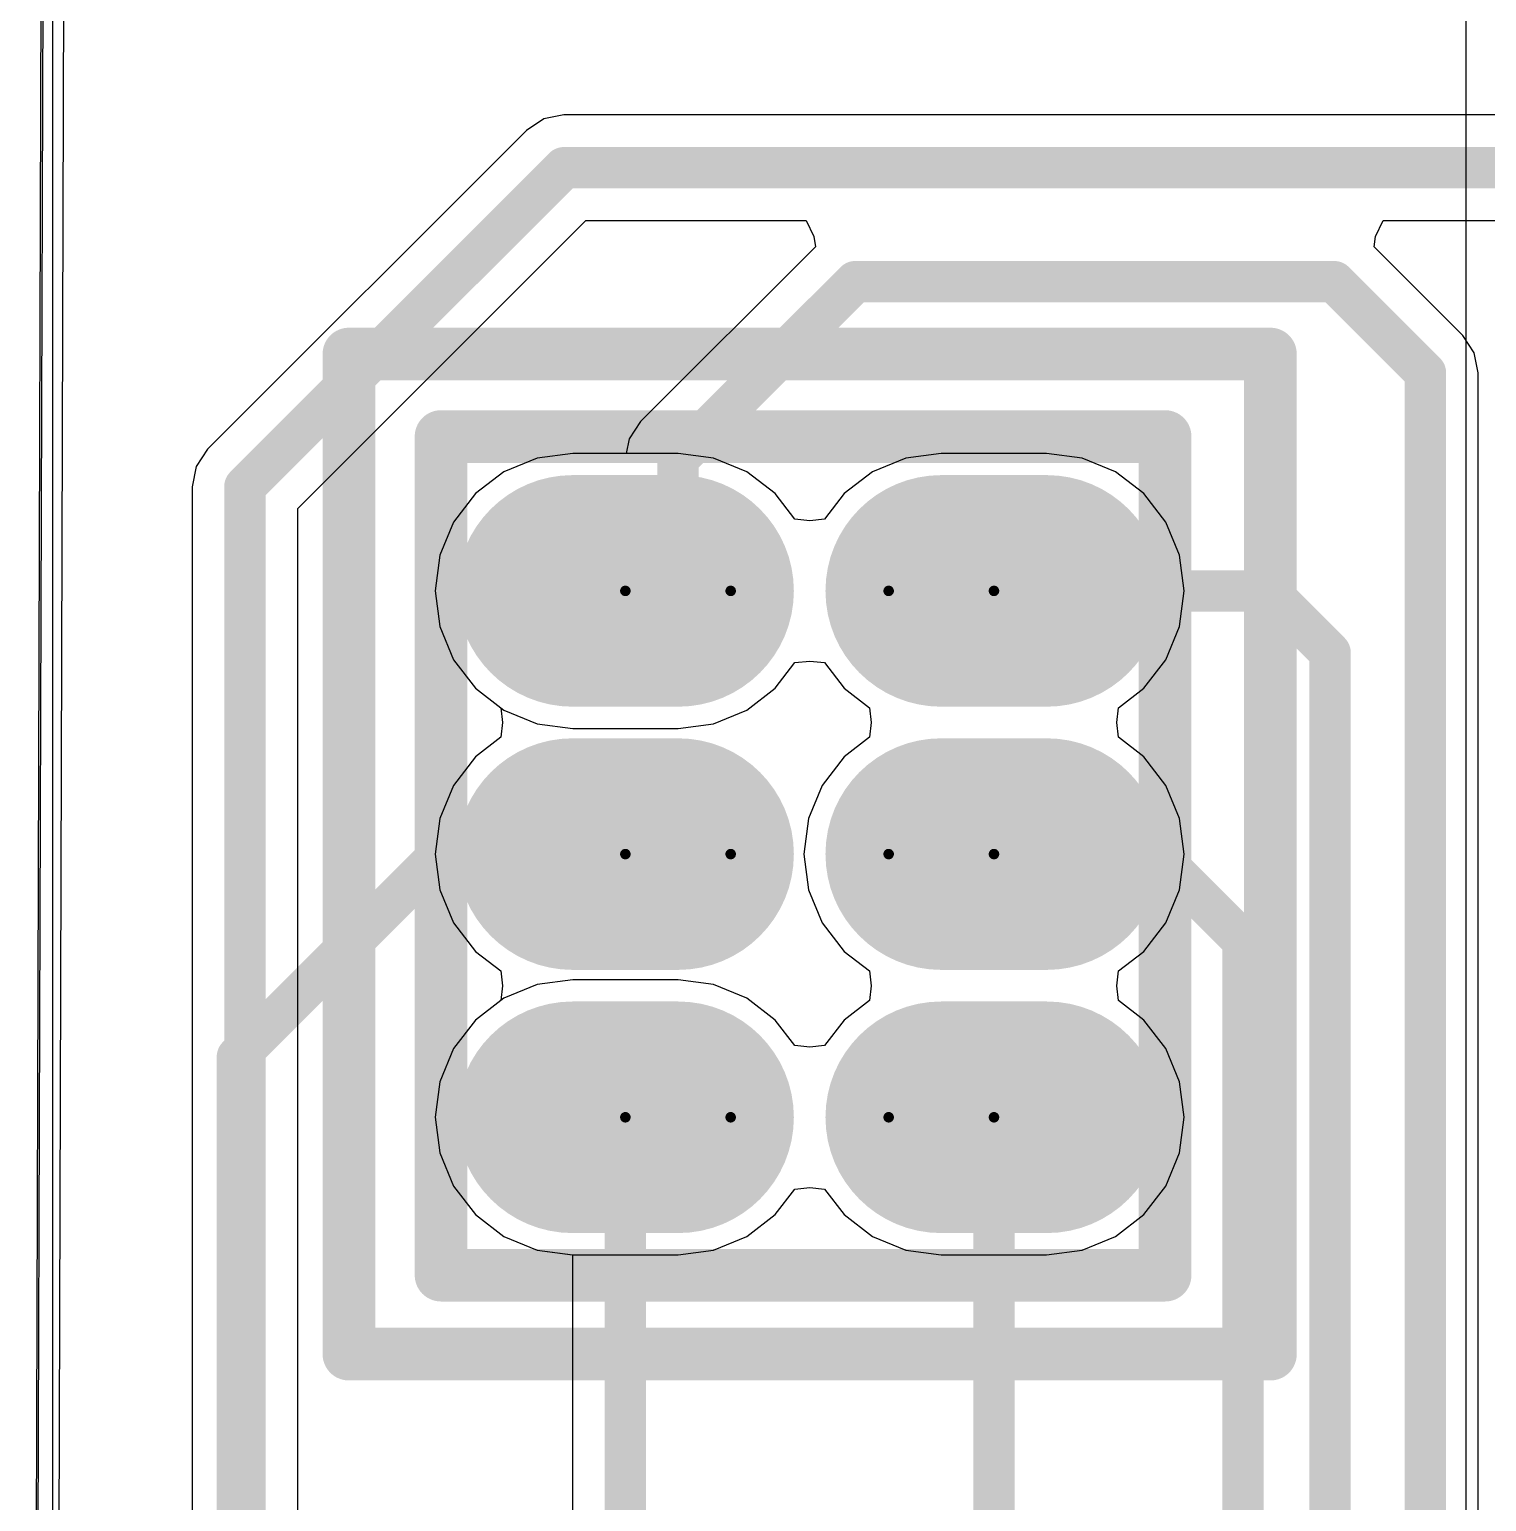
# Model space of a CAD drawing. Header units: inches. Extents: x 0 to 423, y -3 to 110.
# Drawn here: x 32 to 39.02, y 33.09 to 40.2 of the extents above; entities that cross this region are included whole.
import ezdxf

# ---------------------------------------------------------------- set-up
doc = ezdxf.new("R2010")
doc.units = ezdxf.units.IN
for name, color, linetype in [('Bottom Layer', 5, 'Continuous'), ('Bottom Solder', 6, 'Continuous'), ('Drill Drawing', 1, 'Continuous'), ('Mechanical 1', 6, 'Continuous'), ('Mid Layer', 16, 'Continuous'), ('Mid Layer 2', 76, 'Continuous'), ('Multi-Layer', 9, 'Continuous'), ('Pad Holes', 156, 'Continuous'), ('Top Layer', 1, 'Continuous'), ('Top Overlay', 2, 'Continuous'), ('Top Solder', 216, 'Continuous')]:
    doc.layers.add(name, color=color, linetype=linetype)

# ---------------------------------------------------------------- blocks, each defined once
blk = doc.blocks.new('3_2A_1_27_D______S______100')
at = {"layer": 'Bottom Layer'}
h = blk.add_hatch(color=5, dxfattribs=at)
edge = h.paths.add_edge_path()
edge.add_arc((-1.27, 0.635), 0.508, 180, 360)
edge.add_line((-0.762, 0.635), (-0.762, 1.143))
edge.add_arc((-1.27, 1.143), 0.508, 0, 180)
edge.add_line((-1.778, 1.143), (-1.778, 0.635))
h = blk.add_hatch(color=5, dxfattribs=at)
edge = h.paths.add_edge_path()
edge.add_arc((0, 0.635), 0.508, 180, 360)
edge.add_line((0.508, 0.635), (0.508, 1.143))
edge.add_arc((0, 1.143), 0.508, 0, 180)
edge.add_line((-0.508, 1.143), (-0.508, 0.635))
h = blk.add_hatch(color=5, dxfattribs=at)
edge = h.paths.add_edge_path()
edge.add_arc((1.27, 0.635), 0.508, 180, 360)
edge.add_line((1.778, 0.635), (1.778, 1.143))
edge.add_arc((1.27, 1.143), 0.508, 0, 180)
edge.add_line((0.762, 1.143), (0.762, 0.635))
h = blk.add_hatch(color=5, dxfattribs=at)
edge = h.paths.add_edge_path()
edge.add_arc((-1.27, -1.143), 0.508, 180, 360)
edge.add_line((-0.762, -1.143), (-0.762, -0.635))
edge.add_arc((-1.27, -0.635), 0.508, 0, 180)
edge.add_line((-1.778, -0.635), (-1.778, -1.143))
h = blk.add_hatch(color=5, dxfattribs=at)
edge = h.paths.add_edge_path()
edge.add_arc((0, -1.143), 0.508, 180, 360)
edge.add_line((0.508, -1.143), (0.508, -0.635))
edge.add_arc((0, -0.635), 0.508, 0, 180)
edge.add_line((-0.508, -0.635), (-0.508, -1.143))
h = blk.add_hatch(color=5, dxfattribs=at)
edge = h.paths.add_edge_path()
edge.add_arc((1.27, -1.143), 0.508, 180, 360)
edge.add_line((1.778, -1.143), (1.778, -0.635))
edge.add_arc((1.27, -0.635), 0.508, 0, 180)
edge.add_line((0.762, -0.635), (0.762, -1.143))
at = {"layer": 'Bottom Solder'}
h = blk.add_hatch(color=6, dxfattribs=at)
edge = h.paths.add_edge_path()
edge.add_arc((-1.27, 0.635), 0.5588, 180, 360)
edge.add_line((-0.7112, 0.635), (-0.7112, 1.143))
edge.add_arc((-1.27, 1.143), 0.5588, 0, 180)
edge.add_line((-1.8288, 1.143), (-1.8288, 0.635))
h = blk.add_hatch(color=6, dxfattribs=at)
edge = h.paths.add_edge_path()
edge.add_arc((0, 0.635), 0.5588, 180, 360)
edge.add_line((0.5588, 0.635), (0.5588, 1.143))
edge.add_arc((0, 1.143), 0.5588, 0, 180)
edge.add_line((-0.5588, 1.143), (-0.5588, 0.635))
h = blk.add_hatch(color=6, dxfattribs=at)
edge = h.paths.add_edge_path()
edge.add_arc((1.27, 0.635), 0.5588, 180, 360)
edge.add_line((1.8288, 0.635), (1.8288, 1.143))
edge.add_arc((1.27, 1.143), 0.5588, 0, 180)
edge.add_line((0.7112, 1.143), (0.7112, 0.635))
h = blk.add_hatch(color=6, dxfattribs=at)
edge = h.paths.add_edge_path()
edge.add_arc((-1.27, -1.143), 0.5588, 180, 360)
edge.add_line((-0.7112, -1.143), (-0.7112, -0.635))
edge.add_arc((-1.27, -0.635), 0.5588, 0, 180)
edge.add_line((-1.8288, -0.635), (-1.8288, -1.143))
h = blk.add_hatch(color=6, dxfattribs=at)
edge = h.paths.add_edge_path()
edge.add_arc((0, -1.143), 0.5588, 180, 360)
edge.add_line((0.5588, -1.143), (0.5588, -0.635))
edge.add_arc((0, -0.635), 0.5588, 0, 180)
edge.add_line((-0.5588, -0.635), (-0.5588, -1.143))
h = blk.add_hatch(color=6, dxfattribs=at)
edge = h.paths.add_edge_path()
edge.add_arc((1.27, -1.143), 0.5588, 180, 360)
edge.add_line((1.8288, -1.143), (1.8288, -0.635))
edge.add_arc((1.27, -0.635), 0.5588, 0, 180)
edge.add_line((0.7112, -0.635), (0.7112, -1.143))
at = {"layer": 'Mid Layer'}
h = blk.add_hatch(color=16, dxfattribs=at)
edge = h.paths.add_edge_path()
edge.add_arc((-1.27, 0.635), 0.508, 180, 360)
edge.add_line((-0.762, 0.635), (-0.762, 1.143))
edge.add_arc((-1.27, 1.143), 0.508, 0, 180)
edge.add_line((-1.778, 1.143), (-1.778, 0.635))
h = blk.add_hatch(color=16, dxfattribs=at)
edge = h.paths.add_edge_path()
edge.add_arc((0, 0.635), 0.508, 180, 360)
edge.add_line((0.508, 0.635), (0.508, 1.143))
edge.add_arc((0, 1.143), 0.508, 0, 180)
edge.add_line((-0.508, 1.143), (-0.508, 0.635))
h = blk.add_hatch(color=16, dxfattribs=at)
edge = h.paths.add_edge_path()
edge.add_arc((1.27, 0.635), 0.508, 180, 360)
edge.add_line((1.778, 0.635), (1.778, 1.143))
edge.add_arc((1.27, 1.143), 0.508, 0, 180)
edge.add_line((0.762, 1.143), (0.762, 0.635))
h = blk.add_hatch(color=16, dxfattribs=at)
edge = h.paths.add_edge_path()
edge.add_arc((-1.27, -1.143), 0.508, 180, 360)
edge.add_line((-0.762, -1.143), (-0.762, -0.635))
edge.add_arc((-1.27, -0.635), 0.508, 0, 180)
edge.add_line((-1.778, -0.635), (-1.778, -1.143))
h = blk.add_hatch(color=16, dxfattribs=at)
edge = h.paths.add_edge_path()
edge.add_arc((0, -1.143), 0.508, 180, 360)
edge.add_line((0.508, -1.143), (0.508, -0.635))
edge.add_arc((0, -0.635), 0.508, 0, 180)
edge.add_line((-0.508, -0.635), (-0.508, -1.143))
h = blk.add_hatch(color=16, dxfattribs=at)
edge = h.paths.add_edge_path()
edge.add_arc((1.27, -1.143), 0.508, 180, 360)
edge.add_line((1.778, -1.143), (1.778, -0.635))
edge.add_arc((1.27, -0.635), 0.508, 0, 180)
edge.add_line((0.762, -0.635), (0.762, -1.143))
at = {"layer": 'Mid Layer 2'}
h = blk.add_hatch(color=76, dxfattribs=at)
edge = h.paths.add_edge_path()
edge.add_arc((-1.27, 0.635), 0.508, 180, 360)
edge.add_line((-0.762, 0.635), (-0.762, 1.143))
edge.add_arc((-1.27, 1.143), 0.508, 0, 180)
edge.add_line((-1.778, 1.143), (-1.778, 0.635))
h = blk.add_hatch(color=76, dxfattribs=at)
edge = h.paths.add_edge_path()
edge.add_arc((0, 0.635), 0.508, 180, 360)
edge.add_line((0.508, 0.635), (0.508, 1.143))
edge.add_arc((0, 1.143), 0.508, 0, 180)
edge.add_line((-0.508, 1.143), (-0.508, 0.635))
h = blk.add_hatch(color=76, dxfattribs=at)
edge = h.paths.add_edge_path()
edge.add_arc((1.27, 0.635), 0.508, 180, 360)
edge.add_line((1.778, 0.635), (1.778, 1.143))
edge.add_arc((1.27, 1.143), 0.508, 0, 180)
edge.add_line((0.762, 1.143), (0.762, 0.635))
h = blk.add_hatch(color=76, dxfattribs=at)
edge = h.paths.add_edge_path()
edge.add_arc((-1.27, -1.143), 0.508, 180, 360)
edge.add_line((-0.762, -1.143), (-0.762, -0.635))
edge.add_arc((-1.27, -0.635), 0.508, 0, 180)
edge.add_line((-1.778, -0.635), (-1.778, -1.143))
h = blk.add_hatch(color=76, dxfattribs=at)
edge = h.paths.add_edge_path()
edge.add_arc((0, -1.143), 0.508, 180, 360)
edge.add_line((0.508, -1.143), (0.508, -0.635))
edge.add_arc((0, -0.635), 0.508, 0, 180)
edge.add_line((-0.508, -0.635), (-0.508, -1.143))
h = blk.add_hatch(color=76, dxfattribs=at)
edge = h.paths.add_edge_path()
edge.add_arc((1.27, -1.143), 0.508, 180, 360)
edge.add_line((1.778, -1.143), (1.778, -0.635))
edge.add_arc((1.27, -0.635), 0.508, 0, 180)
edge.add_line((0.762, -0.635), (0.762, -1.143))
at = {"layer": 'Multi-Layer'}
h = blk.add_hatch(color=9, dxfattribs=at)
edge = h.paths.add_edge_path()
edge.add_arc((-1.27, 0.635), 0.508, 180, 360)
edge.add_line((-0.762, 0.635), (-0.762, 1.143))
edge.add_arc((-1.27, 1.143), 0.508, 0, 180)
edge.add_line((-1.778, 1.143), (-1.778, 0.635))
h = blk.add_hatch(color=9, dxfattribs=at)
edge = h.paths.add_edge_path()
edge.add_arc((0, 0.635), 0.508, 180, 360)
edge.add_line((0.508, 0.635), (0.508, 1.143))
edge.add_arc((0, 1.143), 0.508, 0, 180)
edge.add_line((-0.508, 1.143), (-0.508, 0.635))
h = blk.add_hatch(color=9, dxfattribs=at)
edge = h.paths.add_edge_path()
edge.add_arc((1.27, 0.635), 0.508, 180, 360)
edge.add_line((1.778, 0.635), (1.778, 1.143))
edge.add_arc((1.27, 1.143), 0.508, 0, 180)
edge.add_line((0.762, 1.143), (0.762, 0.635))
h = blk.add_hatch(color=9, dxfattribs=at)
edge = h.paths.add_edge_path()
edge.add_arc((-1.27, -1.143), 0.508, 180, 360)
edge.add_line((-0.762, -1.143), (-0.762, -0.635))
edge.add_arc((-1.27, -0.635), 0.508, 0, 180)
edge.add_line((-1.778, -0.635), (-1.778, -1.143))
h = blk.add_hatch(color=9, dxfattribs=at)
edge = h.paths.add_edge_path()
edge.add_arc((0, -1.143), 0.508, 180, 360)
edge.add_line((0.508, -1.143), (0.508, -0.635))
edge.add_arc((0, -0.635), 0.508, 0, 180)
edge.add_line((-0.508, -0.635), (-0.508, -1.143))
h = blk.add_hatch(color=9, dxfattribs=at)
edge = h.paths.add_edge_path()
edge.add_arc((1.27, -1.143), 0.508, 180, 360)
edge.add_line((1.778, -1.143), (1.778, -0.635))
edge.add_arc((1.27, -0.635), 0.508, 0, 180)
edge.add_line((0.762, -0.635), (0.762, -1.143))
at = {"layer": 'Pad Holes'}
h = blk.add_hatch(color=7, dxfattribs=at)
edge = h.paths.add_edge_path()
edge.add_arc((-1.27, 0.635), 0.3556, 0, 360)
h = blk.add_hatch(color=7, dxfattribs=at)
edge = h.paths.add_edge_path()
edge.add_arc((0, 0.635), 0.3556, 0, 360)
h = blk.add_hatch(color=7, dxfattribs=at)
edge = h.paths.add_edge_path()
edge.add_arc((1.27, 0.635), 0.3556, 0, 360)
h = blk.add_hatch(color=7, dxfattribs=at)
edge = h.paths.add_edge_path()
edge.add_arc((-1.27, -0.635), 0.3556, 0, 360)
h = blk.add_hatch(color=7, dxfattribs=at)
edge = h.paths.add_edge_path()
edge.add_arc((0, -0.635), 0.3556, 0, 360)
h = blk.add_hatch(color=7, dxfattribs=at)
edge = h.paths.add_edge_path()
edge.add_arc((1.27, -0.635), 0.3556, 0, 360)
at = {"layer": 'Top Layer'}
h = blk.add_hatch(color=1, dxfattribs=at)
edge = h.paths.add_edge_path()
edge.add_arc((-1.27, 0.635), 0.508, 180, 360)
edge.add_line((-0.762, 0.635), (-0.762, 1.143))
edge.add_arc((-1.27, 1.143), 0.508, 0, 180)
edge.add_line((-1.778, 1.143), (-1.778, 0.635))
h = blk.add_hatch(color=1, dxfattribs=at)
edge = h.paths.add_edge_path()
edge.add_arc((0, 0.635), 0.508, 180, 360)
edge.add_line((0.508, 0.635), (0.508, 1.143))
edge.add_arc((0, 1.143), 0.508, 0, 180)
edge.add_line((-0.508, 1.143), (-0.508, 0.635))
h = blk.add_hatch(color=1, dxfattribs=at)
edge = h.paths.add_edge_path()
edge.add_arc((1.27, 0.635), 0.508, 180, 360)
edge.add_line((1.778, 0.635), (1.778, 1.143))
edge.add_arc((1.27, 1.143), 0.508, 0, 180)
edge.add_line((0.762, 1.143), (0.762, 0.635))
h = blk.add_hatch(color=1, dxfattribs=at)
edge = h.paths.add_edge_path()
edge.add_arc((-1.27, -1.143), 0.508, 180, 360)
edge.add_line((-0.762, -1.143), (-0.762, -0.635))
edge.add_arc((-1.27, -0.635), 0.508, 0, 180)
edge.add_line((-1.778, -0.635), (-1.778, -1.143))
h = blk.add_hatch(color=1, dxfattribs=at)
edge = h.paths.add_edge_path()
edge.add_arc((0, -1.143), 0.508, 180, 360)
edge.add_line((0.508, -1.143), (0.508, -0.635))
edge.add_arc((0, -0.635), 0.508, 0, 180)
edge.add_line((-0.508, -0.635), (-0.508, -1.143))
h = blk.add_hatch(color=1, dxfattribs=at)
edge = h.paths.add_edge_path()
edge.add_arc((1.27, -1.143), 0.508, 180, 360)
edge.add_line((1.778, -1.143), (1.778, -0.635))
edge.add_arc((1.27, -0.635), 0.508, 0, 180)
edge.add_line((0.762, -0.635), (0.762, -1.143))
at = {"layer": 'Top Solder'}
h = blk.add_hatch(color=216, dxfattribs=at)
edge = h.paths.add_edge_path()
edge.add_arc((-1.27, 0.635), 0.5588, 180, 360)
edge.add_line((-0.7112, 0.635), (-0.7112, 1.143))
edge.add_arc((-1.27, 1.143), 0.5588, 0, 180)
edge.add_line((-1.8288, 1.143), (-1.8288, 0.635))
h = blk.add_hatch(color=216, dxfattribs=at)
edge = h.paths.add_edge_path()
edge.add_arc((0, 0.635), 0.5588, 180, 360)
edge.add_line((0.5588, 0.635), (0.5588, 1.143))
edge.add_arc((0, 1.143), 0.5588, 0, 180)
edge.add_line((-0.5588, 1.143), (-0.5588, 0.635))
h = blk.add_hatch(color=216, dxfattribs=at)
edge = h.paths.add_edge_path()
edge.add_arc((1.27, 0.635), 0.5588, 180, 360)
edge.add_line((1.8288, 0.635), (1.8288, 1.143))
edge.add_arc((1.27, 1.143), 0.5588, 0, 180)
edge.add_line((0.7112, 1.143), (0.7112, 0.635))
h = blk.add_hatch(color=216, dxfattribs=at)
edge = h.paths.add_edge_path()
edge.add_arc((-1.27, -1.143), 0.5588, 180, 360)
edge.add_line((-0.7112, -1.143), (-0.7112, -0.635))
edge.add_arc((-1.27, -0.635), 0.5588, 0, 180)
edge.add_line((-1.8288, -0.635), (-1.8288, -1.143))
h = blk.add_hatch(color=216, dxfattribs=at)
edge = h.paths.add_edge_path()
edge.add_arc((0, -1.143), 0.5588, 180, 360)
edge.add_line((0.5588, -1.143), (0.5588, -0.635))
edge.add_arc((0, -0.635), 0.5588, 0, 180)
edge.add_line((-0.5588, -0.635), (-0.5588, -1.143))
h = blk.add_hatch(color=216, dxfattribs=at)
edge = h.paths.add_edge_path()
edge.add_arc((1.27, -1.143), 0.5588, 180, 360)
edge.add_line((1.8288, -1.143), (1.8288, -0.635))
edge.add_arc((1.27, -0.635), 0.5588, 0, 180)
edge.add_line((0.7112, -0.635), (0.7112, -1.143))
at = {"layer": 'Mechanical 1'}
for points in [[(-2.032, 1.778, 0.254, 0.254, 0), (2.015, 1.778, 0.254, 0.254, 0)], [(-2.032, 1.778, 0.254, 0.254, 0), (-2.032, -1.7145, 0.254, 0.254, 0)], [(2.015, 1.778, 0.254, 0.254, 0), (2.015, -1.7145, 0.254, 0.254, 0)], [(-2.032, -1.7145, 0.254, 0.254, 0), (2.015, -1.7145, 0.254, 0.254, 0)]]:
    blk.add_lwpolyline(points, format="xyseb", dxfattribs=at)
for points in [[(-2.0955, 1.778, 0.127, 0.127, 1), (-1.9685, 1.778, 0.127, 0.127, 1)], [(-2.0955, 1.778, 0.127, 0.127, 1), (-1.9685, 1.778, 0.127, 0.127, 1)], [(1.9515, 1.778, 0.127, 0.127, 1), (2.0785, 1.778, 0.127, 0.127, 1)], [(1.9515, 1.778, 0.127, 0.127, 1), (2.0785, 1.778, 0.127, 0.127, 1)], [(-2.0955, -1.7145, 0.127, 0.127, 1), (-1.9685, -1.7145, 0.127, 0.127, 1)], [(-2.0955, -1.7145, 0.127, 0.127, 1), (-1.9685, -1.7145, 0.127, 0.127, 1)], [(1.9515, -1.7145, 0.127, 0.127, 1), (2.0785, -1.7145, 0.127, 0.127, 1)], [(1.9515, -1.7145, 0.127, 0.127, 1), (2.0785, -1.7145, 0.127, 0.127, 1)]]:
    blk.add_lwpolyline(points, format="xyseb", close=True, dxfattribs=at)
at = {"layer": 'Top Overlay'}
for points in [[(-2.413, 2.2225, 0.254, 0.254, 0), (2.413, 2.2225, 0.254, 0.254, 0)], [(-2.413, 2.2225, 0.254, 0.254, 0), (-2.413, -2.2225, 0.254, 0.254, 0)], [(2.413, 2.2225, 0.254, 0.254, 0), (2.413, -2.2225, 0.254, 0.254, 0)], [(-2.413, -2.2225, 0.254, 0.254, 0), (2.413, -2.2225, 0.254, 0.254, 0)]]:
    blk.add_lwpolyline(points, format="xyseb", dxfattribs=at)
for points in [[(-2.4765, 2.2225, 0.127, 0.127, 1), (-2.3495, 2.2225, 0.127, 0.127, 1)], [(-2.4765, 2.2225, 0.127, 0.127, 1), (-2.3495, 2.2225, 0.127, 0.127, 1)], [(2.3495, 2.2225, 0.127, 0.127, 1), (2.4765, 2.2225, 0.127, 0.127, 1)], [(2.3495, 2.2225, 0.127, 0.127, 1), (2.4765, 2.2225, 0.127, 0.127, 1)], [(-2.4765, -2.2225, 0.127, 0.127, 1), (-2.3495, -2.2225, 0.127, 0.127, 1)], [(-2.4765, -2.2225, 0.127, 0.127, 1), (-2.3495, -2.2225, 0.127, 0.127, 1)], [(2.3495, -2.2225, 0.127, 0.127, 1), (2.4765, -2.2225, 0.127, 0.127, 1)], [(2.3495, -2.2225, 0.127, 0.127, 1), (2.4765, -2.2225, 0.127, 0.127, 1)]]:
    blk.add_lwpolyline(points, format="xyseb", close=True, dxfattribs=at)

msp = doc.modelspace()

# ---------------------------------------------------------------- linework, layer by layer
at = {"layer": 'Bottom Layer'}
for p, q in [((31.9967, 22.4588), (32.1161, 59.7916)), ((34.575, 39.7849), (34.4775, 39.7655)), ((43.2044, 39.7849), (34.575, 39.7849)), ((34.3948, 39.7102), (32.8558, 38.1712)), ((34.4775, 39.7655), (34.3948, 39.7102)), ((33.2909, 37.8854), (34.6806, 39.2751)), ((34.6806, 39.2751), (35.7431, 39.2751)), ((35.7431, 39.2751), (35.7808, 39.1987)), ((38.4892, 39.1987), (38.5269, 39.2751)), ((38.5269, 39.2751), (43.31, 39.2751)), ((35.7876, 39.1481), (34.9448, 38.3052)), ((35.7808, 39.1987), (35.7876, 39.1481)), ((38.4824, 39.1481), (38.4892, 39.1987)), ((38.9102, 38.7202), (38.4824, 39.1481)), ((38.9655, 38.6375), (38.9102, 38.7202)), ((38.9849, 38.54), (38.9655, 38.6375)), ((38.9849, 28.6556), (38.9849, 38.54)), ((34.9448, 38.3052), (34.8895, 38.2225)), ((34.8895, 38.2225), (34.8754, 38.1517)), ((32.8558, 38.1712), (32.8005, 38.0885)), ((34.617, 38.1517), (34.4452, 38.1291)), ((34.8754, 38.1517), (34.617, 38.1517)), ((32.8005, 38.0885), (32.7811, 37.991)), ((34.4452, 38.1291), (34.2852, 38.0628)), ((34.2852, 38.0628), (34.1477, 37.9573)), ((32.7811, 37.991), (32.7811, 22.7296)), ((34.1477, 37.9573), (34.0422, 37.8198)), ((33.2909, 22.624), (33.2909, 37.8854)), ((34.0422, 37.8198), (33.9759, 37.6598)), ((33.9759, 37.6598), (33.9533, 37.488)), ((33.9533, 37.488), (33.9759, 37.3162)), ((33.9759, 37.3162), (34.0422, 37.1562)), ((34.0422, 37.1562), (34.1477, 37.0187)), ((35.5943, 37.0187), (35.6887, 37.1418)), ((35.6887, 37.1418), (35.76, 37.1496)), ((35.76, 37.1496), (35.8313, 37.1418)), ((35.8313, 37.1418), (35.9257, 37.0187)), ((34.1477, 37.0187), (34.2852, 36.9132)), ((35.4568, 36.9132), (35.5943, 37.0187)), ((35.9257, 37.0187), (36.0488, 36.9243)), ((34.2852, 36.9132), (34.4452, 36.8469)), ((35.2968, 36.8469), (35.4568, 36.9132)), ((36.0488, 36.9243), (36.0566, 36.853)), ((34.4452, 36.8469), (34.617, 36.8243)), ((34.617, 36.8243), (35.125, 36.8243)), ((35.125, 36.8243), (35.2968, 36.8469)), ((36.0566, 36.853), (36.0488, 36.7817)), ((36.0488, 36.7817), (35.9257, 36.6873)), ((35.9257, 36.6873), (35.8202, 36.5498)), ((35.8202, 36.5498), (35.7539, 36.3898)), ((35.7539, 36.3898), (35.7313, 36.218)), ((35.7313, 36.218), (35.7539, 36.0462)), ((35.7539, 36.0462), (35.8202, 35.8862)), ((35.8202, 35.8862), (35.9257, 35.7487)), ((35.9257, 35.7487), (36.0488, 35.6543)), ((34.617, 35.6117), (34.4452, 35.5891)), ((35.125, 35.6117), (34.617, 35.6117)), ((35.2968, 35.5891), (35.125, 35.6117)), ((36.0488, 35.6543), (36.0566, 35.583)), ((34.2852, 35.5228), (34.1477, 35.4173)), ((34.4452, 35.5891), (34.2852, 35.5228)), ((35.4568, 35.5228), (35.2968, 35.5891)), ((35.5943, 35.4173), (35.4568, 35.5228)), ((36.0566, 35.583), (36.0488, 35.5117)), ((36.0488, 35.5117), (35.9257, 35.4173)), ((34.1477, 35.4173), (34.0422, 35.2798)), ((35.6887, 35.2942), (35.5943, 35.4173)), ((35.9257, 35.4173), (35.8313, 35.2942)), ((34.0422, 35.2798), (33.9759, 35.1198)), ((35.76, 35.2864), (35.6887, 35.2942)), ((35.8313, 35.2942), (35.76, 35.2864)), ((33.9759, 35.1198), (33.9533, 34.948)), ((33.9533, 34.948), (33.9759, 34.7762)), ((33.9759, 34.7762), (34.0422, 34.6162)), ((34.0422, 34.6162), (34.1477, 34.4787)), ((34.1477, 34.4787), (34.2852, 34.3732)), ((34.2852, 34.3732), (34.4452, 34.3069)), ((34.4452, 34.3069), (34.6161, 34.2844)), ((34.6161, 34.2844), (34.6161, 29.2389))]:
    msp.add_line(p, q, dxfattribs=at)
for points in [[(33.036, 37.991, 0.2, 0.2, 0), (34.575, 39.53, 0.2, 0.2, 0)], [(34.575, 39.53, 0.2, 0.2, 0), (43.31, 39.53, 0.2, 0.2, 0)], [(35.125, 38.125, 0.2, 0.2, 0), (35.98, 38.98, 0.2, 0.2, 0)], [(35.98, 38.98, 0.2, 0.2, 0), (38.29, 38.98, 0.2, 0.2, 0)], [(38.29, 38.98, 0.2, 0.2, 0), (38.73, 38.54, 0.2, 0.2, 0)], [(38.73, 28.55, 0.2, 0.2, 0), (38.73, 38.54, 0.2, 0.2, 0)], [(35.125, 37.488, 0.2, 0.2, 0), (35.125, 38.125, 0.2, 0.2, 0)], [(33.036, 22.624, 0.2, 0.2, 0), (33.036, 37.991, 0.2, 0.2, 0)], [(36.395, 37.488, 0.2, 0.2, 0), (37.972, 37.488, 0.2, 0.2, 0)], [(37.972, 37.488, 0.2, 0.2, 0), (38.27, 37.19, 0.2, 0.2, 0)], [(38.27, 28.35, 0.2, 0.2, 0), (38.27, 37.19, 0.2, 0.2, 0)], [(36.395, 36.218, 0.2, 0.2, 0), (37.432, 36.218, 0.2, 0.2, 0)], [(37.432, 36.218, 0.2, 0.2, 0), (37.85, 35.8, 0.2, 0.2, 0)], [(37.85, 27.98, 0.2, 0.2, 0), (37.85, 35.8, 0.2, 0.2, 0)], [(34.871, 34.694, 0.2, 0.2, 0), (35.125, 34.948, 0.2, 0.2, 0)], [(36.395, 34.948, 0.2, 0.2, 0), (36.649, 34.694, 0.2, 0.2, 0)], [(34.871, 29.2389, 0.2, 0.2, 0), (34.871, 34.694, 0.2, 0.2, 0)], [(36.649, 28.341, 0.2, 0.2, 0), (36.649, 34.694, 0.2, 0.2, 0)]]:
    msp.add_lwpolyline(points, format="xyseb", dxfattribs=at)
for points in [[(34.525, 39.53, 0.1, 0.1, 1), (34.625, 39.53, 0.1, 0.1, 1)], [(34.525, 39.53, 0.1, 0.1, 1), (34.625, 39.53, 0.1, 0.1, 1)], [(35.93, 38.98, 0.1, 0.1, 1), (36.03, 38.98, 0.1, 0.1, 1)], [(35.93, 38.98, 0.1, 0.1, 1), (36.03, 38.98, 0.1, 0.1, 1)], [(38.24, 38.98, 0.1, 0.1, 1), (38.34, 38.98, 0.1, 0.1, 1)], [(38.24, 38.98, 0.1, 0.1, 1), (38.34, 38.98, 0.1, 0.1, 1)], [(38.68, 38.54, 0.1, 0.1, 1), (38.78, 38.54, 0.1, 0.1, 1)], [(38.68, 38.54, 0.1, 0.1, 1), (38.78, 38.54, 0.1, 0.1, 1)], [(35.075, 38.125, 0.1, 0.1, 1), (35.175, 38.125, 0.1, 0.1, 1)], [(35.075, 38.125, 0.1, 0.1, 1), (35.175, 38.125, 0.1, 0.1, 1)], [(32.986, 37.991, 0.1, 0.1, 1), (33.086, 37.991, 0.1, 0.1, 1)], [(32.986, 37.991, 0.1, 0.1, 1), (33.086, 37.991, 0.1, 0.1, 1)], [(35.075, 37.488, 0.1, 0.1, 1), (35.175, 37.488, 0.1, 0.1, 1)], [(36.345, 37.488, 0.1, 0.1, 1), (36.445, 37.488, 0.1, 0.1, 1)], [(37.922, 37.488, 0.1, 0.1, 1), (38.022, 37.488, 0.1, 0.1, 1)], [(37.922, 37.488, 0.1, 0.1, 1), (38.022, 37.488, 0.1, 0.1, 1)], [(38.22, 37.19, 0.1, 0.1, 1), (38.32, 37.19, 0.1, 0.1, 1)], [(38.22, 37.19, 0.1, 0.1, 1), (38.32, 37.19, 0.1, 0.1, 1)], [(36.345, 36.218, 0.1, 0.1, 1), (36.445, 36.218, 0.1, 0.1, 1)], [(37.382, 36.218, 0.1, 0.1, 1), (37.482, 36.218, 0.1, 0.1, 1)], [(37.382, 36.218, 0.1, 0.1, 1), (37.482, 36.218, 0.1, 0.1, 1)], [(37.8, 35.8, 0.1, 0.1, 1), (37.9, 35.8, 0.1, 0.1, 1)], [(37.8, 35.8, 0.1, 0.1, 1), (37.9, 35.8, 0.1, 0.1, 1)], [(35.075, 34.948, 0.1, 0.1, 1), (35.175, 34.948, 0.1, 0.1, 1)], [(36.345, 34.948, 0.1, 0.1, 1), (36.445, 34.948, 0.1, 0.1, 1)], [(34.821, 34.694, 0.1, 0.1, 1), (34.921, 34.694, 0.1, 0.1, 1)], [(34.821, 34.694, 0.1, 0.1, 1), (34.921, 34.694, 0.1, 0.1, 1)], [(36.599, 34.694, 0.1, 0.1, 1), (36.699, 34.694, 0.1, 0.1, 1)], [(36.599, 34.694, 0.1, 0.1, 1), (36.699, 34.694, 0.1, 0.1, 1)]]:
    msp.add_lwpolyline(points, format="xyseb", close=True, dxfattribs=at)
at = {"layer": 'Drill Drawing'}
for points in [[(35.379, 37.488, 0.0508, 0.0508, 1), (34.871, 37.488, 0.0508, 0.0508, 1)], [(36.649, 37.488, 0.0508, 0.0508, 1), (36.141, 37.488, 0.0508, 0.0508, 1)], [(34.8583, 37.488, 0.0254, 0.0254, 1), (34.8837, 37.488, 0.0254, 0.0254, 1)], [(35.3663, 37.488, 0.0254, 0.0254, 1), (35.3917, 37.488, 0.0254, 0.0254, 1)], [(36.1283, 37.488, 0.0254, 0.0254, 1), (36.1537, 37.488, 0.0254, 0.0254, 1)], [(36.6363, 37.488, 0.0254, 0.0254, 1), (36.6617, 37.488, 0.0254, 0.0254, 1)], [(35.379, 36.218, 0.0508, 0.0508, 1), (34.871, 36.218, 0.0508, 0.0508, 1)], [(36.649, 36.218, 0.0508, 0.0508, 1), (36.141, 36.218, 0.0508, 0.0508, 1)], [(34.8583, 36.218, 0.0254, 0.0254, 1), (34.8837, 36.218, 0.0254, 0.0254, 1)], [(35.3663, 36.218, 0.0254, 0.0254, 1), (35.3917, 36.218, 0.0254, 0.0254, 1)], [(36.1283, 36.218, 0.0254, 0.0254, 1), (36.1537, 36.218, 0.0254, 0.0254, 1)], [(36.6363, 36.218, 0.0254, 0.0254, 1), (36.6617, 36.218, 0.0254, 0.0254, 1)], [(35.379, 34.948, 0.0508, 0.0508, 1), (34.871, 34.948, 0.0508, 0.0508, 1)], [(36.649, 34.948, 0.0508, 0.0508, 1), (36.141, 34.948, 0.0508, 0.0508, 1)], [(34.8583, 34.948, 0.0254, 0.0254, 1), (34.8837, 34.948, 0.0254, 0.0254, 1)], [(35.3663, 34.948, 0.0254, 0.0254, 1), (35.3917, 34.948, 0.0254, 0.0254, 1)], [(36.1283, 34.948, 0.0254, 0.0254, 1), (36.1537, 34.948, 0.0254, 0.0254, 1)], [(36.6363, 34.948, 0.0254, 0.0254, 1), (36.6617, 34.948, 0.0254, 0.0254, 1)]]:
    msp.add_lwpolyline(points, format="xyseb", close=True, dxfattribs=at)
at = {"layer": 'Mid Layer'}
for p, q in [((32.0368, 0.8899), (32.2259, 60.0202)), ((34.617, 38.1517), (34.4452, 38.1291)), ((35.125, 38.1517), (34.617, 38.1517)), ((35.2968, 38.1291), (35.125, 38.1517)), ((36.395, 38.1517), (36.2232, 38.1291)), ((36.903, 38.1517), (36.395, 38.1517)), ((37.0748, 38.1291), (36.903, 38.1517)), ((34.4452, 38.1291), (34.2852, 38.0628)), ((35.4568, 38.0628), (35.2968, 38.1291)), ((36.2232, 38.1291), (36.0632, 38.0628)), ((37.2348, 38.0628), (37.0748, 38.1291)), ((34.2852, 38.0628), (34.1477, 37.9573)), ((35.5943, 37.9573), (35.4568, 38.0628)), ((36.0632, 38.0628), (35.9257, 37.9573)), ((37.3723, 37.9573), (37.2348, 38.0628)), ((34.1477, 37.9573), (34.0422, 37.8198)), ((35.6887, 37.8342), (35.5943, 37.9573)), ((35.9257, 37.9573), (35.8313, 37.8342)), ((37.4778, 37.8198), (37.3723, 37.9573)), ((34.0422, 37.8198), (33.9759, 37.6598)), ((35.76, 37.8264), (35.6887, 37.8342)), ((35.8313, 37.8342), (35.76, 37.8264)), ((37.5441, 37.6598), (37.4778, 37.8198)), ((33.9759, 37.6598), (33.9533, 37.488)), ((37.5667, 37.488), (37.5441, 37.6598)), ((33.9533, 37.488), (33.9759, 37.3162)), ((37.5441, 37.3162), (37.5667, 37.488)), ((33.9759, 37.3162), (34.0422, 37.1562)), ((37.4778, 37.1562), (37.5441, 37.3162)), ((34.0422, 37.1562), (34.1477, 37.0187)), ((37.3723, 37.0187), (37.4778, 37.1562)), ((35.5943, 37.0187), (35.6887, 37.1418)), ((35.6887, 37.1418), (35.76, 37.1496)), ((35.76, 37.1496), (35.8313, 37.1418)), ((35.8313, 37.1418), (35.9257, 37.0187)), ((34.1477, 37.0187), (34.2852, 36.9132)), ((35.4568, 36.9132), (35.5943, 37.0187)), ((35.9257, 37.0187), (36.0488, 36.9243)), ((37.2492, 36.9243), (37.3723, 37.0187)), ((34.2852, 36.9132), (34.4452, 36.8469)), ((35.2968, 36.8469), (35.4568, 36.9132)), ((36.0488, 36.9243), (36.0566, 36.853)), ((37.2414, 36.853), (37.2492, 36.9243)), ((34.4452, 36.8469), (34.617, 36.8243)), ((34.617, 36.8243), (35.125, 36.8243)), ((35.125, 36.8243), (35.2968, 36.8469)), ((36.0566, 36.853), (36.0488, 36.7817)), ((37.2492, 36.7817), (37.2414, 36.853)), ((36.0488, 36.7817), (35.9257, 36.6873)), ((37.3723, 36.6873), (37.2492, 36.7817)), ((35.9257, 36.6873), (35.8202, 36.5498)), ((37.4778, 36.5498), (37.3723, 36.6873)), ((35.8202, 36.5498), (35.7539, 36.3898)), ((37.5441, 36.3898), (37.4778, 36.5498)), ((35.7539, 36.3898), (35.7313, 36.218)), ((37.5667, 36.218), (37.5441, 36.3898)), ((35.7313, 36.218), (35.7539, 36.0462)), ((37.5441, 36.0462), (37.5667, 36.218)), ((35.7539, 36.0462), (35.8202, 35.8862)), ((37.4778, 35.8862), (37.5441, 36.0462)), ((35.8202, 35.8862), (35.9257, 35.7487)), ((37.3723, 35.7487), (37.4778, 35.8862)), ((35.9257, 35.7487), (36.0488, 35.6543)), ((37.2492, 35.6543), (37.3723, 35.7487)), ((34.617, 35.6117), (34.4452, 35.5891)), ((35.125, 35.6117), (34.617, 35.6117)), ((35.2968, 35.5891), (35.125, 35.6117)), ((36.0488, 35.6543), (36.0566, 35.583)), ((37.2414, 35.583), (37.2492, 35.6543)), ((34.2852, 35.5228), (34.1477, 35.4173)), ((34.4452, 35.5891), (34.2852, 35.5228)), ((35.4568, 35.5228), (35.2968, 35.5891)), ((35.5943, 35.4173), (35.4568, 35.5228)), ((36.0566, 35.583), (36.0488, 35.5117)), ((37.2492, 35.5117), (37.2414, 35.583)), ((36.0488, 35.5117), (35.9257, 35.4173)), ((37.3723, 35.4173), (37.2492, 35.5117)), ((34.1477, 35.4173), (34.0422, 35.2798)), ((35.6887, 35.2942), (35.5943, 35.4173)), ((35.9257, 35.4173), (35.8313, 35.2942)), ((37.4778, 35.2798), (37.3723, 35.4173)), ((34.0422, 35.2798), (33.9759, 35.1198)), ((35.76, 35.2864), (35.6887, 35.2942)), ((35.8313, 35.2942), (35.76, 35.2864)), ((37.5441, 35.1198), (37.4778, 35.2798)), ((33.9759, 35.1198), (33.9533, 34.948)), ((37.5667, 34.948), (37.5441, 35.1198)), ((33.9533, 34.948), (33.9759, 34.7762)), ((37.5441, 34.7762), (37.5667, 34.948)), ((33.9759, 34.7762), (34.0422, 34.6162)), ((37.4778, 34.6162), (37.5441, 34.7762)), ((34.0422, 34.6162), (34.1477, 34.4787)), ((35.5943, 34.4787), (35.6887, 34.6018)), ((35.6887, 34.6018), (35.76, 34.6096)), ((35.76, 34.6096), (35.8313, 34.6018)), ((35.8313, 34.6018), (35.9257, 34.4787)), ((37.3723, 34.4787), (37.4778, 34.6162)), ((34.1477, 34.4787), (34.2852, 34.3732)), ((35.4568, 34.3732), (35.5943, 34.4787)), ((35.9257, 34.4787), (36.0632, 34.3732)), ((37.2348, 34.3732), (37.3723, 34.4787)), ((34.2852, 34.3732), (34.4452, 34.3069)), ((35.2968, 34.3069), (35.4568, 34.3732)), ((36.0632, 34.3732), (36.2232, 34.3069)), ((37.0748, 34.3069), (37.2348, 34.3732)), ((34.4452, 34.3069), (34.617, 34.2843)), ((34.617, 34.2843), (35.125, 34.2843)), ((35.125, 34.2843), (35.2968, 34.3069)), ((36.2232, 34.3069), (36.395, 34.2843)), ((36.395, 34.2843), (36.903, 34.2843)), ((36.903, 34.2843), (37.0748, 34.3069))]:
    msp.add_line(p, q, dxfattribs=at)
at = {"layer": 'Mid Layer 2'}
for p, q in [((32.1087, 23.0324), (32.1092, 60.5398)), ((34.617, 38.1517), (34.4452, 38.1291)), ((35.125, 38.1517), (34.617, 38.1517)), ((35.2968, 38.1291), (35.125, 38.1517)), ((36.395, 38.1517), (36.2232, 38.1291)), ((36.903, 38.1517), (36.395, 38.1517)), ((37.0748, 38.1291), (36.903, 38.1517)), ((34.4452, 38.1291), (34.2852, 38.0628)), ((35.4568, 38.0628), (35.2968, 38.1291)), ((36.2232, 38.1291), (36.0632, 38.0628)), ((37.2348, 38.0628), (37.0748, 38.1291)), ((34.2852, 38.0628), (34.1477, 37.9573)), ((35.5943, 37.9573), (35.4568, 38.0628)), ((36.0632, 38.0628), (35.9257, 37.9573)), ((37.3723, 37.9573), (37.2348, 38.0628)), ((34.1477, 37.9573), (34.0422, 37.8198)), ((35.6887, 37.8342), (35.5943, 37.9573)), ((35.9257, 37.9573), (35.8313, 37.8342)), ((37.4778, 37.8198), (37.3723, 37.9573)), ((34.0422, 37.8198), (33.9759, 37.6598)), ((35.76, 37.8264), (35.6887, 37.8342)), ((35.8313, 37.8342), (35.76, 37.8264)), ((37.5441, 37.6598), (37.4778, 37.8198)), ((33.9759, 37.6598), (33.9533, 37.488)), ((37.5667, 37.488), (37.5441, 37.6598)), ((33.9533, 37.488), (33.9759, 37.3162)), ((37.5441, 37.3162), (37.5667, 37.488)), ((33.9759, 37.3162), (34.0422, 37.1562)), ((37.4778, 37.1562), (37.5441, 37.3162)), ((34.0422, 37.1562), (34.1477, 37.0187)), ((37.3723, 37.0187), (37.4778, 37.1562)), ((34.1477, 37.0187), (34.2708, 36.9243)), ((37.2492, 36.9243), (37.3723, 37.0187)), ((34.2708, 36.9243), (34.2786, 36.853)), ((37.2414, 36.853), (37.2492, 36.9243)), ((34.2786, 36.853), (34.2708, 36.7817)), ((37.2492, 36.7817), (37.2414, 36.853)), ((34.2708, 36.7817), (34.1477, 36.6873)), ((37.3723, 36.6873), (37.2492, 36.7817)), ((34.1477, 36.6873), (34.0422, 36.5498)), ((37.4778, 36.5498), (37.3723, 36.6873)), ((34.0422, 36.5498), (33.9759, 36.3898)), ((37.5441, 36.3898), (37.4778, 36.5498)), ((33.9759, 36.3898), (33.9533, 36.218)), ((37.5667, 36.218), (37.5441, 36.3898)), ((33.9533, 36.218), (33.9759, 36.0462)), ((37.5441, 36.0462), (37.5667, 36.218)), ((33.9759, 36.0462), (34.0422, 35.8862)), ((37.4778, 35.8862), (37.5441, 36.0462)), ((34.0422, 35.8862), (34.1477, 35.7487)), ((37.3723, 35.7487), (37.4778, 35.8862)), ((34.1477, 35.7487), (34.2708, 35.6543)), ((37.2492, 35.6543), (37.3723, 35.7487)), ((34.2708, 35.6543), (34.2786, 35.583)), ((37.2414, 35.583), (37.2492, 35.6543)), ((34.2786, 35.583), (34.2708, 35.5117)), ((37.2492, 35.5117), (37.2414, 35.583)), ((34.2708, 35.5117), (34.1477, 35.4173)), ((37.3723, 35.4173), (37.2492, 35.5117)), ((34.1477, 35.4173), (34.0422, 35.2798)), ((37.4778, 35.2798), (37.3723, 35.4173)), ((34.0422, 35.2798), (33.9759, 35.1198)), ((37.5441, 35.1198), (37.4778, 35.2798)), ((33.9759, 35.1198), (33.9533, 34.948)), ((37.5667, 34.948), (37.5441, 35.1198)), ((33.9533, 34.948), (33.9759, 34.7762)), ((37.5441, 34.7762), (37.5667, 34.948)), ((33.9759, 34.7762), (34.0422, 34.6162)), ((37.4778, 34.6162), (37.5441, 34.7762)), ((34.0422, 34.6162), (34.1477, 34.4787)), ((35.5943, 34.4787), (35.6887, 34.6018)), ((35.6887, 34.6018), (35.76, 34.6096)), ((35.76, 34.6096), (35.8313, 34.6018)), ((35.8313, 34.6018), (35.9257, 34.4787)), ((37.3723, 34.4787), (37.4778, 34.6162)), ((34.1477, 34.4787), (34.2852, 34.3732)), ((35.4568, 34.3732), (35.5943, 34.4787)), ((35.9257, 34.4787), (36.0632, 34.3732)), ((37.2348, 34.3732), (37.3723, 34.4787)), ((34.2852, 34.3732), (34.4452, 34.3069)), ((35.2968, 34.3069), (35.4568, 34.3732)), ((36.0632, 34.3732), (36.2232, 34.3069)), ((37.0748, 34.3069), (37.2348, 34.3732)), ((34.4452, 34.3069), (34.617, 34.2843)), ((34.617, 34.2843), (35.125, 34.2843)), ((35.125, 34.2843), (35.2968, 34.3069)), ((36.2232, 34.3069), (36.395, 34.2843)), ((36.395, 34.2843), (36.903, 34.2843)), ((36.903, 34.2843), (37.0748, 34.3069))]:
    msp.add_line(p, q, dxfattribs=at)
at = {"layer": 'Top Layer'}
for p, q in [((32.001, 21.1555), (32.1245, 59.7757)), ((38.9251, 42.269), (38.9251, 31.483)), ((34.617, 38.1517), (34.4452, 38.1291)), ((35.125, 38.1517), (34.617, 38.1517)), ((35.2968, 38.1291), (35.125, 38.1517)), ((36.395, 38.1517), (36.2232, 38.1291)), ((36.903, 38.1517), (36.395, 38.1517)), ((37.0748, 38.1291), (36.903, 38.1517)), ((34.4452, 38.1291), (34.2852, 38.0628)), ((35.4568, 38.0628), (35.2968, 38.1291)), ((36.2232, 38.1291), (36.0632, 38.0628)), ((37.2348, 38.0628), (37.0748, 38.1291)), ((34.2852, 38.0628), (34.1477, 37.9573)), ((35.5943, 37.9573), (35.4568, 38.0628)), ((36.0632, 38.0628), (35.9257, 37.9573)), ((37.3723, 37.9573), (37.2348, 38.0628)), ((34.1477, 37.9573), (34.0422, 37.8198)), ((35.6887, 37.8342), (35.5943, 37.9573)), ((35.9257, 37.9573), (35.8313, 37.8342)), ((37.4778, 37.8198), (37.3723, 37.9573)), ((34.0422, 37.8198), (33.9759, 37.6598)), ((35.76, 37.8264), (35.6887, 37.8342)), ((35.8313, 37.8342), (35.76, 37.8264)), ((37.5441, 37.6598), (37.4778, 37.8198)), ((33.9759, 37.6598), (33.9533, 37.488)), ((37.5667, 37.488), (37.5441, 37.6598)), ((33.9533, 37.488), (33.9759, 37.3162)), ((37.5441, 37.3162), (37.5667, 37.488)), ((33.9759, 37.3162), (34.0422, 37.1562)), ((37.4778, 37.1562), (37.5441, 37.3162)), ((34.0422, 37.1562), (34.1477, 37.0187)), ((37.3723, 37.0187), (37.4778, 37.1562)), ((35.5943, 37.0187), (35.6887, 37.1418)), ((35.6887, 37.1418), (35.76, 37.1496)), ((35.76, 37.1496), (35.8313, 37.1418)), ((35.8313, 37.1418), (35.9257, 37.0187)), ((34.1477, 37.0187), (34.2852, 36.9132)), ((35.4568, 36.9132), (35.5943, 37.0187)), ((35.9257, 37.0187), (36.0488, 36.9243)), ((37.2492, 36.9243), (37.3723, 37.0187)), ((34.2852, 36.9132), (34.4452, 36.8469)), ((35.2968, 36.8469), (35.4568, 36.9132)), ((36.0488, 36.9243), (36.0566, 36.853)), ((37.2414, 36.853), (37.2492, 36.9243)), ((34.4452, 36.8469), (34.617, 36.8243)), ((34.617, 36.8243), (35.125, 36.8243)), ((35.125, 36.8243), (35.2968, 36.8469)), ((36.0566, 36.853), (36.0488, 36.7817)), ((37.2492, 36.7817), (37.2414, 36.853)), ((36.0488, 36.7817), (35.9257, 36.6873)), ((37.3723, 36.6873), (37.2492, 36.7817)), ((35.9257, 36.6873), (35.8202, 36.5498)), ((37.4778, 36.5498), (37.3723, 36.6873)), ((35.8202, 36.5498), (35.7539, 36.3898)), ((37.5441, 36.3898), (37.4778, 36.5498)), ((35.7539, 36.3898), (35.7313, 36.218)), ((37.5667, 36.218), (37.5441, 36.3898)), ((35.7313, 36.218), (35.7539, 36.0462)), ((37.5441, 36.0462), (37.5667, 36.218)), ((35.7539, 36.0462), (35.8202, 35.8862)), ((37.4778, 35.8862), (37.5441, 36.0462)), ((35.8202, 35.8862), (35.9257, 35.7487)), ((37.3723, 35.7487), (37.4778, 35.8862)), ((35.9257, 35.7487), (36.0488, 35.6543)), ((37.2492, 35.6543), (37.3723, 35.7487)), ((34.617, 35.6117), (34.4452, 35.5891)), ((35.125, 35.6117), (34.617, 35.6117)), ((35.2968, 35.5891), (35.125, 35.6117)), ((36.0488, 35.6543), (36.0566, 35.583)), ((37.2414, 35.583), (37.2492, 35.6543)), ((34.2852, 35.5228), (34.1477, 35.4173)), ((34.4452, 35.5891), (34.2852, 35.5228)), ((35.4568, 35.5228), (35.2968, 35.5891)), ((35.5943, 35.4173), (35.4568, 35.5228)), ((36.0566, 35.583), (36.0488, 35.5117)), ((37.2492, 35.5117), (37.2414, 35.583)), ((36.0488, 35.5117), (35.9257, 35.4173)), ((37.3723, 35.4173), (37.2492, 35.5117)), ((34.1477, 35.4173), (34.0422, 35.2798)), ((35.6887, 35.2942), (35.5943, 35.4173)), ((35.9257, 35.4173), (35.8313, 35.2942)), ((37.4778, 35.2798), (37.3723, 35.4173)), ((34.0422, 35.2798), (33.9759, 35.1198)), ((35.76, 35.2864), (35.6887, 35.2942)), ((35.8313, 35.2942), (35.76, 35.2864)), ((37.5441, 35.1198), (37.4778, 35.2798)), ((33.9759, 35.1198), (33.9533, 34.948)), ((37.5667, 34.948), (37.5441, 35.1198)), ((33.9533, 34.948), (33.9759, 34.7762)), ((37.5441, 34.7762), (37.5667, 34.948)), ((33.9759, 34.7762), (34.0422, 34.6162)), ((37.4778, 34.6162), (37.5441, 34.7762)), ((34.0422, 34.6162), (34.1477, 34.4787)), ((35.5943, 34.4787), (35.6887, 34.6018)), ((35.6887, 34.6018), (35.76, 34.6096)), ((35.76, 34.6096), (35.8313, 34.6018)), ((35.8313, 34.6018), (35.9257, 34.4787)), ((37.3723, 34.4787), (37.4778, 34.6162)), ((34.1477, 34.4787), (34.2852, 34.3732)), ((35.4568, 34.3732), (35.5943, 34.4787)), ((35.9257, 34.4787), (36.0632, 34.3732)), ((37.2348, 34.3732), (37.3723, 34.4787)), ((34.2852, 34.3732), (34.4452, 34.3069)), ((35.2968, 34.3069), (35.4568, 34.3732)), ((36.0632, 34.3732), (36.2232, 34.3069)), ((37.0748, 34.3069), (37.2348, 34.3732)), ((34.4452, 34.3069), (34.617, 34.2843)), ((34.617, 34.2843), (35.125, 34.2843)), ((35.125, 34.2843), (35.2968, 34.3069)), ((36.2232, 34.3069), (36.395, 34.2843)), ((36.395, 34.2843), (36.903, 34.2843)), ((36.903, 34.2843), (37.0748, 34.3069))]:
    msp.add_line(p, q, dxfattribs=at)
for points in [[(33, 35.24, 0.2, 0.2, 0), (33.978, 36.218, 0.2, 0.2, 0)], [(33.978, 36.218, 0.2, 0.2, 0), (35.125, 36.218, 0.2, 0.2, 0)], [(33, 22.59, 0.2, 0.2, 0), (33, 35.24, 0.2, 0.2, 0)]]:
    msp.add_lwpolyline(points, format="xyseb", dxfattribs=at)
for points in [[(33.928, 36.218, 0.1, 0.1, 1), (34.028, 36.218, 0.1, 0.1, 1)], [(33.928, 36.218, 0.1, 0.1, 1), (34.028, 36.218, 0.1, 0.1, 1)], [(35.075, 36.218, 0.1, 0.1, 1), (35.175, 36.218, 0.1, 0.1, 1)], [(32.95, 35.24, 0.1, 0.1, 1), (33.05, 35.24, 0.1, 0.1, 1)], [(32.95, 35.24, 0.1, 0.1, 1), (33.05, 35.24, 0.1, 0.1, 1)]]:
    msp.add_lwpolyline(points, format="xyseb", close=True, dxfattribs=at)

# ---------------------------------------------------------------- block references
at = {"rotation": 90}
msp.add_blockref('3_2A_1_27_D______S______100', (35.76, 36.218), dxfattribs=at)

doc.saveas('drawing.dxf')
